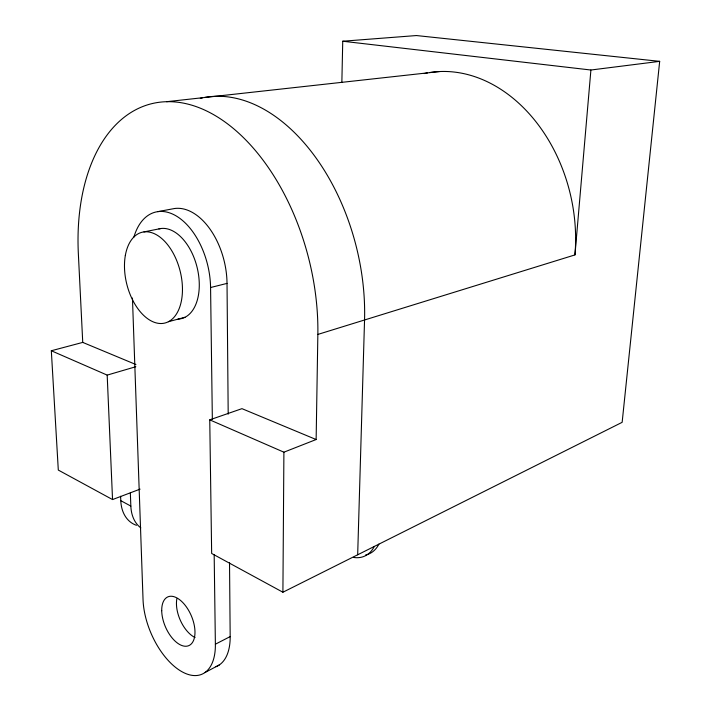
<?xml version="1.0" encoding="UTF-8"?>
<svg xmlns="http://www.w3.org/2000/svg" width="711" height="711" viewBox="0 0 711 711"><rect width="100%" height="100%" fill="white"/><g stroke="black" fill="none" stroke-linecap="round" stroke-linejoin="round"><path stroke-width="1.07" d="M282.907 592.227L283.902 452.187L209.754 419.846L211.656 553.469L282.907 592.227L622.152 422.316L659.675 61.35L416.433 35.55L342.738 41.229L341.858 82.316M283.902 452.187L316.137 439.531L317.853 334.428A187.331 113.938 75.4 0 0 194.912 106.179A187.331 113.938 75.4 0 0 78.352 253.685L82.743 342.4L135.917 364.53M357.677 554.776L364.547 319.986A180.941 115.155 75.6 0 0 204.608 97.443M317.853 334.428L574.95 254.911L590.903 70.016L659.675 61.35M204.821 672.615L219.45 664.847M132.45 298.033L143.044 599.675A57.698 30.635 66.8 0 0 180.407 670.811A57.698 30.635 66.8 0 0 215.38 644.202L230.177 636.594L229.52 562.561M82.743 342.4L51.325 350.754L58.302 470.069L112.542 499.566L140.076 489.132M209.754 419.846L241.953 408.656L316.137 439.531M51.325 350.754L107.183 375.106L135.801 366.734M168.391 321.71L185.02 317.266M212.349 419.339L210.572 287.52L227.022 283.396L228.195 414.149M143.951 231.902L160.926 228.515M157.744 211.656L174.399 208.536A62.515 37.95 76 0 1 227.022 283.396M166.587 101.7L439.674 71.535M342.738 41.229L590.903 70.016M120.612 496.234L120.79 500.66L130.842 506.09A41.354 29.009 -61.3 0 0 140.805 527.873M107.183 375.106L112.542 499.566M130.344 492.847L130.842 506.09M214.171 554.482L215.38 644.202M424.28 73.553A151.683 116.151 77.1 0 1 427.515 72.904M429.702 72.531A151.683 116.151 77.1 0 1 574.95 254.911M200.315 98.349A180.941 115.155 75.6 0 1 202.448 97.86M378.91 544.093A42.278 27.418 65.8 0 1 365.552 555.007M374.315 546.395A42.438 27.391 65.8 0 1 353.491 557.424M136.468 525.313A41.007 29.035 -61 0 1 120.79 500.66M230.177 636.594A57.076 30.849 66.7 0 1 215.842 666.74M195.054 637.545A26.245 14.176 66.7 0 1 176.861 598.769M133.89 237.127A63.252 37.772 75.9 0 1 177.883 216.997A63.252 37.772 75.9 0 1 210.572 287.52M158.9 228.898A46.242 27.605 75.9 0 1 197.649 269.762A46.242 27.605 75.9 0 1 178.061 319.079M161.717 610.669A26.529 14.078 66.8 0 0 186.931 646.166A26.529 14.078 66.8 0 0 186.398 606.927A26.529 14.078 66.8 0 0 161.717 610.669M125.323 255.551A46.802 27.462 75.8 0 0 161.468 323.514A46.802 27.462 75.8 0 0 173.573 253.88A46.802 27.462 75.8 0 0 125.323 255.551"/></g></svg>
